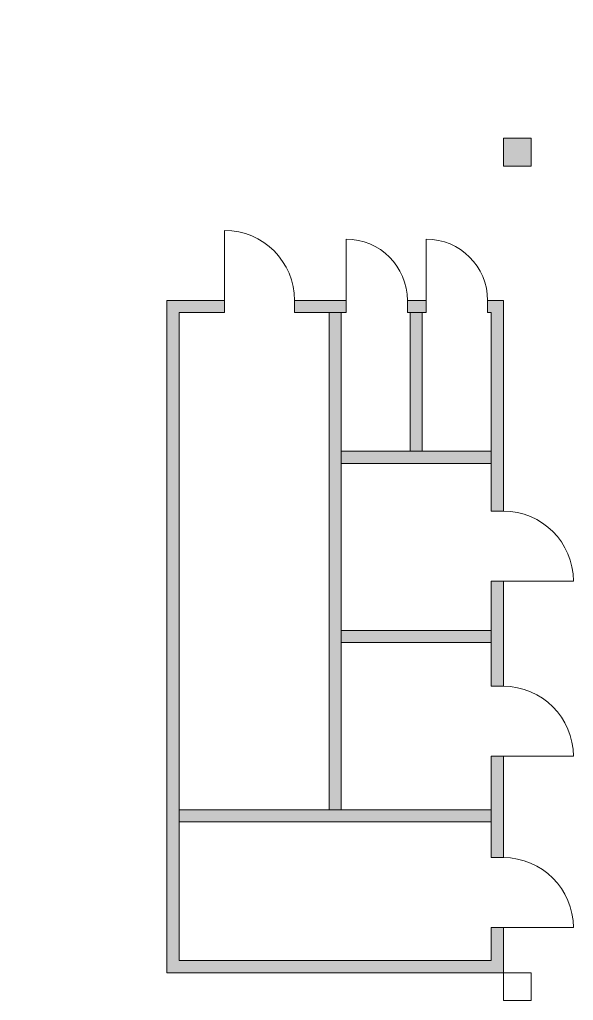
# Model space of a CAD drawing. Header units: inches. Extents: x -139469 to 69789, y -72919 to 35471.
# Drawn here: x 61747 to 69731, y 5631 to 19784 of the extents above; entities that cross this region are included whole.
import ezdxf

# ---------------------------------------------------------------- set-up
doc = ezdxf.new("R2010")
doc.units = ezdxf.units.IN
doc.header["$LTSCALE"] = 525
doc.header["$MEASUREMENT"] = 0
for name, pattern in [('AUSGEZOGEN', [0]), ('Standardmuster', [0]), ('Volllinie', [0])]:
    doc.linetypes.add(name, pattern=pattern)
doc.layers.add('Grundebene', color=7, linetype='Continuous')

# ---------------------------------------------------------------- blocks, each defined once
blk = doc.blocks.new('Color_Area-3696')
at = {"layer": 'Grundebene', "true_color": 0x000000, "transparency": 33554687}
h = blk.add_hatch(color=18, dxfattribs=at)
h.paths.add_polyline_path([(68546, 11682), (68721, 11682), (68721, 10164), (68546, 10164)], flags=0)
h.paths.add_polyline_path([(68721, 6682), (68546, 6682), (68546, 6206), (64046, 6206), (64046, 15556), (64702, 15556), (64702, 15731), (63871, 15731), (63871, 6031), (68721, 6031)], flags=0)
h.paths.add_polyline_path([(68721, 7692), (68546, 7692), (68546, 9154), (68721, 9154)], flags=0)
h.paths.add_polyline_path([(68546, 12692), (68546, 15556), (68494, 15556), (68494, 15731), (68721, 15731), (68721, 12692)], flags=0)
h.paths.add_polyline_path([(67609, 15731), (67338, 15731), (67338, 15556), (67609, 15556)], flags=0)
h.paths.add_polyline_path([(66453, 15556), (65712, 15556), (65712, 15731), (66453, 15731)], flags=0)
at = {"layer": 'Grundebene', "color": 18, "linetype": 'Volllinie', "lineweight": 9, "true_color": 0x000000}
for p, q in [((64702, 15731), (63871, 15731)), ((63871, 15731), (63871, 6031)), ((64702, 15731), (64702, 15556)), ((65712, 15556), (65712, 15731)), ((65712, 15731), (66453, 15731)), ((66453, 15731), (66453, 15556)), ((67609, 15731), (67338, 15731)), ((67338, 15556), (67338, 15731)), ((67609, 15731), (67609, 15556)), ((68494, 15556), (68494, 15731)), ((68494, 15731), (68721, 15731)), ((68721, 15731), (68721, 12692)), ((64046, 15556), (64046, 6206)), ((64046, 15556), (64702, 15556)), ((66453, 15556), (65712, 15556)), ((67338, 15556), (67609, 15556)), ((68494, 15556), (68546, 15556)), ((68546, 12692), (68546, 15556)), ((68721, 12692), (68546, 12692)), ((68546, 11682), (68721, 11682)), ((68546, 10164), (68546, 11682)), ((68721, 11682), (68721, 10164)), ((68721, 10164), (68546, 10164)), ((68546, 9154), (68546, 7692)), ((68546, 9154), (68721, 9154)), ((68721, 9154), (68721, 7692)), ((68721, 7692), (68546, 7692)), ((68721, 6682), (68546, 6682)), ((68546, 6682), (68546, 6206)), ((68721, 6031), (68721, 6682)), ((68546, 6206), (64046, 6206)), ((68721, 6031), (63871, 6031))]:
    blk.add_line(p, q, dxfattribs=at)
blk = doc.blocks.new('Color_Area-36B7')
at = {"layer": 'Grundebene', "true_color": 0x000000, "transparency": 33554687}
blk.add_hatch(color=18, dxfattribs=at).paths.add_polyline_path([(68546, 8206), (64046, 8206), (64046, 8381), (68546, 8381)], flags=0)
at = {"layer": 'Grundebene', "color": 18, "linetype": 'Volllinie', "lineweight": 9, "true_color": 0x000000}
for p, q in [((64046, 8206), (64046, 8381)), ((68546, 8381), (64046, 8381)), ((68546, 8381), (68546, 8206)), ((68546, 8206), (64046, 8206))]:
    blk.add_line(p, q, dxfattribs=at)
blk = doc.blocks.new('Color_Area-36BC')
at = {"layer": 'Grundebene', "true_color": 0x000000, "transparency": 33554687}
blk.add_hatch(color=18, dxfattribs=at).paths.add_polyline_path([(66208, 8381), (66208, 15556), (66383, 15556), (66383, 8381)], flags=0)
at = {"layer": 'Grundebene', "color": 18, "linetype": 'Volllinie', "lineweight": 9, "true_color": 0x000000}
for p, q in [((66208, 8381), (66208, 15556)), ((66208, 15556), (66383, 15556)), ((66383, 8381), (66383, 15556)), ((66383, 8381), (66208, 8381))]:
    blk.add_line(p, q, dxfattribs=at)
blk = doc.blocks.new('Color_Area-36C1')
at = {"layer": 'Grundebene', "true_color": 0x000000, "transparency": 33554687}
blk.add_hatch(color=18, dxfattribs=at).paths.add_polyline_path([(66383, 13556), (68546, 13556), (68546, 13381), (66383, 13381)], flags=0)
at = {"layer": 'Grundebene', "color": 18, "linetype": 'Volllinie', "lineweight": 9, "true_color": 0x000000}
for p, q in [((66383, 13556), (68546, 13556)), ((66383, 13381), (66383, 13556)), ((68546, 13556), (68546, 13381)), ((66383, 13381), (68546, 13381))]:
    blk.add_line(p, q, dxfattribs=at)
blk = doc.blocks.new('Color_Area-36C6')
at = {"layer": 'Grundebene', "true_color": 0x000000, "transparency": 33554687}
blk.add_hatch(color=18, dxfattribs=at).paths.add_polyline_path([(68546, 10794), (66383, 10794), (66383, 10969), (68546, 10969)], flags=0)
at = {"layer": 'Grundebene', "color": 18, "linetype": 'Volllinie', "lineweight": 9, "true_color": 0x000000}
for p, q in [((66383, 10794), (66383, 10969)), ((68546, 10969), (66383, 10969)), ((68546, 10969), (68546, 10794)), ((68546, 10794), (66383, 10794))]:
    blk.add_line(p, q, dxfattribs=at)
blk = doc.blocks.new('Color_Area-36CB')
at = {"layer": 'Grundebene', "true_color": 0x000000, "transparency": 33554687}
blk.add_hatch(color=18, dxfattribs=at).paths.add_polyline_path([(67377, 13556), (67377, 15556), (67552, 15556), (67552, 13556)], flags=0)
at = {"layer": 'Grundebene', "color": 18, "linetype": 'Volllinie', "lineweight": 9, "true_color": 0x000000}
for p, q in [((67377, 13556), (67377, 15556)), ((67377, 15556), (67552, 15556)), ((67552, 13556), (67552, 15556)), ((67552, 13556), (67377, 13556))]:
    blk.add_line(p, q, dxfattribs=at)
blk = doc.blocks.new('door-36D0')
at = {"layer": 'Grundebene', "color": 18, "linetype": 'Standardmuster', "lineweight": 13, "true_color": 0x000000}
blk.add_line((64702, 15731), (64702, 16741), dxfattribs=at)
blk.add_arc((64702, 15731), 1010, 0, 90, dxfattribs=at)
blk = doc.blocks.new('door-36D8')
at = {"layer": 'Grundebene', "color": 18, "linetype": 'Standardmuster', "lineweight": 13, "true_color": 0x000000}
blk.add_line((66453, 15731), (66453, 16616), dxfattribs=at)
blk.add_arc((66453, 15731), 885, 0, 90, dxfattribs=at)
blk = doc.blocks.new('door-36E0')
at = {"layer": 'Grundebene', "color": 18, "linetype": 'Standardmuster', "lineweight": 13, "true_color": 0x000000}
blk.add_line((67609, 15731), (67609, 16616), dxfattribs=at)
blk.add_arc((67609, 15731), 885, 0, 90, dxfattribs=at)
blk = doc.blocks.new('door-36E8')
at = {"layer": 'Grundebene', "color": 18, "linetype": 'Standardmuster', "lineweight": 13, "true_color": 0x000000}
blk.add_line((68721, 11682), (69731, 11682), dxfattribs=at)
blk.add_arc((68721, 11682), 1010, 0, 90, dxfattribs=at)
blk = doc.blocks.new('door-36F0')
at = {"layer": 'Grundebene', "color": 18, "linetype": 'Standardmuster', "lineweight": 13, "true_color": 0x000000}
blk.add_line((68721, 9154), (69731, 9154), dxfattribs=at)
blk.add_arc((68721, 9154), 1010, 0, 90, dxfattribs=at)
blk = doc.blocks.new('door-36F8')
at = {"layer": 'Grundebene', "color": 18, "linetype": 'Standardmuster', "lineweight": 13, "true_color": 0x000000}
blk.add_line((68721, 6682), (69731, 6682), dxfattribs=at)
blk.add_arc((68721, 6682), 1010, 0, 90, dxfattribs=at)

msp = doc.modelspace()

# ---------------------------------------------------------------- hatches: boundary and pattern name
at = {"layer": 'Grundebene', "true_color": 0x000000, "transparency": 33554687}
h = msp.add_hatch(color=18, dxfattribs=at)
h.paths.add_polyline_path([(48801, 34971), (48301, 34971), (48301, 35471), (48801, 35471)], flags=0)
h.paths.add_polyline_path([(45801, 23221), (46301, 23221), (46301, 22721), (45801, 22721)], flags=0)
h.paths.add_polyline_path([(36301, 35471), (36301, 34971), (35801, 34971), (35801, 35471)], flags=0)
h.paths.add_polyline_path([(61301, 34971), (60801, 34971), (60801, 35471), (61301, 35471)], flags=0)
h.paths.add_polyline_path([(35801, 23221), (36301, 23221), (36301, 22721), (35801, 22721)], flags=0)
h.paths.add_polyline_path([(68571, 23171), (68171, 23171), (68171, 22771), (68571, 22771)], flags=0)
h.paths.add_polyline_path([(23801, 35471), (23801, 34971), (23301, 34971), (23301, 35471)], flags=0)
h.paths.add_polyline_path([(69121, 18071), (68721, 18071), (68721, 17671), (69121, 17671)], flags=0)
h.paths.add_polyline_path([(23301, 23221), (23801, 23221), (23801, 22721), (23301, 22721)], flags=0)
h.paths.add_polyline_path([(11301, 35471), (11301, 34971), (10801, 34971), (10801, 35471)], flags=0)
h.paths.add_polyline_path([(-1199, 35471), (-1199, 34971), (-1699, 34971), (-1699, 35471)], flags=0)
h.paths.add_polyline_path([(-13699, 35471), (-13699, 34971), (-14199, 34971), (-14199, 35471)], flags=0)
h.paths.add_polyline_path([(-26199, 35471), (-26199, 34971), (-26699, 34971), (-26699, 35471)], flags=0)
h.paths.add_polyline_path([(-38699, 35471), (-38699, 34971), (-39199, 34971), (-39199, 35471)], flags=0)
h.paths.add_polyline_path([(-51199, 35471), (-51199, 34971), (-51699, 34971), (-51699, 35471)], flags=0)
h.paths.add_polyline_path([(-63699, 35471), (-63699, 34971), (-64199, 34971), (-64199, 35471)], flags=0)
h.paths.add_polyline_path([(-76199, 35471), (-76199, 34971), (-76699, 34971), (-76699, 35471)], flags=0)
h.paths.add_polyline_path([(-88699, 35471), (-88699, 34971), (-89199, 34971), (-89199, 35471)], flags=0)
h.paths.add_polyline_path([(-101199, 35471), (-101199, 34971), (-101699, 34971), (-101699, 35471)], flags=0)
h.paths.add_polyline_path([(-101699, 23221), (-101199, 23221), (-101199, 22721), (-101699, 22721)], flags=0)
h.paths.add_polyline_path([(-113699, 35471), (-113699, 34971), (-114199, 34971), (-114199, 35471)], flags=0)
h.paths.add_polyline_path([(-114199, 23221), (-113699, 23221), (-113699, 22721), (-114199, 22721)], flags=0)
h.paths.add_polyline_path([(-124199, 23221), (-123699, 23221), (-123699, 22721), (-124199, 22721)], flags=0)
h.paths.add_polyline_path([(-126199, 35471), (-126199, 34971), (-126699, 34971), (-126699, 35471)], flags=0)
h.paths.add_polyline_path([(-138699, 35471), (-138699, 34971), (-139199, 34971), (-139199, 35471)], flags=0)

# ---------------------------------------------------------------- linework, layer by layer
at = {"layer": 'Grundebene', "color": 18, "linetype": 'AUSGEZOGEN', "lineweight": 13, "true_color": 0x000000}
for p, q in [((69121, 18071), (68721, 18071)), ((68721, 18071), (68721, 17671)), ((69121, 17671), (69121, 18071)), ((68721, 17671), (69121, 17671)), ((69121, 6031), (68721, 6031)), ((68721, 6031), (68721, 5631)), ((69121, 5631), (69121, 6031)), ((68721, 5631), (69121, 5631))]:
    msp.add_line(p, q, dxfattribs=at)

# ---------------------------------------------------------------- block references
at = {"layer": 'Grundebene'}
for name in ['door-36D0', 'door-36D8', 'door-36E0', 'Color_Area-3696', 'Color_Area-36BC', 'Color_Area-36CB', 'Color_Area-36C1', 'door-36E8', 'Color_Area-36C6', 'door-36F0', 'Color_Area-36B7', 'door-36F8']:
    msp.add_blockref(name, (0, 0), dxfattribs=at)

doc.saveas('drawing.dxf')
